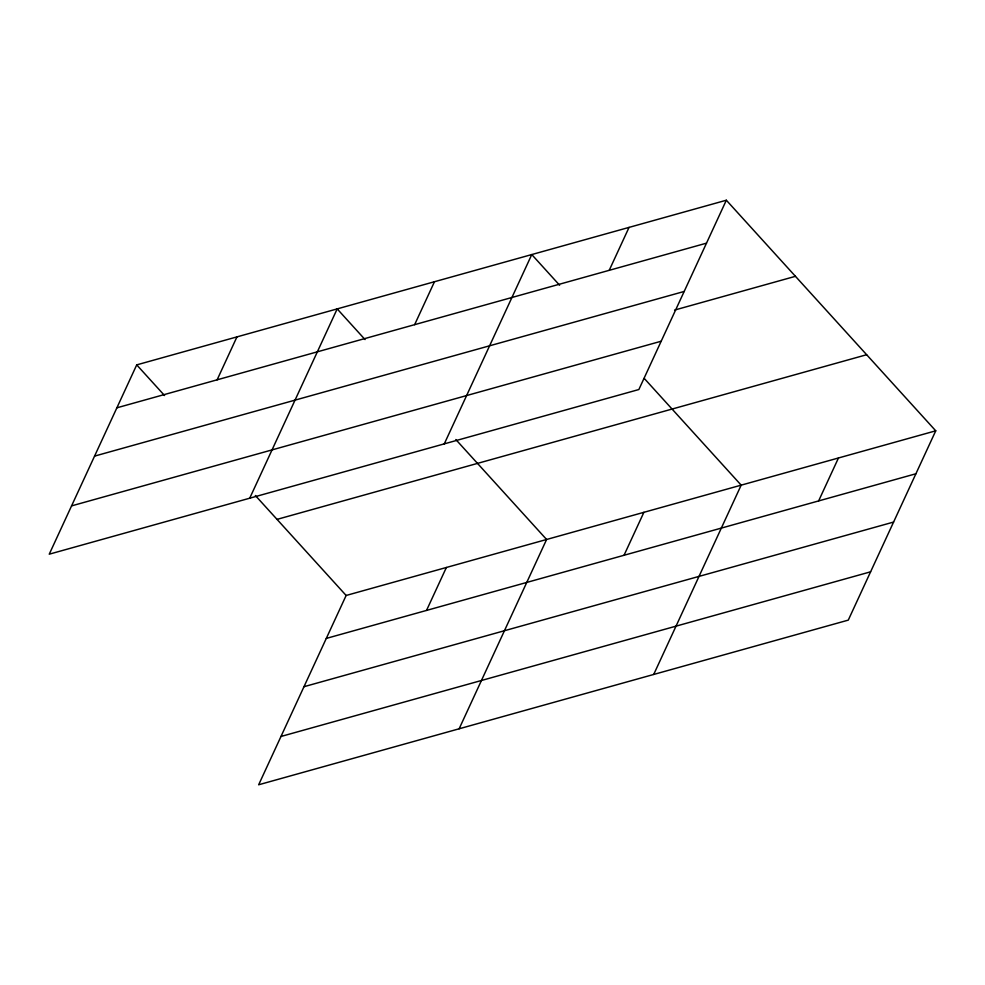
<?xml version="1.0" encoding="UTF-8"?>
<svg xmlns="http://www.w3.org/2000/svg" width="985" height="985" viewBox="0 0 985 985"><rect width="100%" height="100%" fill="white"/><g stroke="black" fill="none" stroke-linecap="round" stroke-linejoin="round"><path stroke-width="1.48" d="M726.339 200.226L136.718 364.881L49.25 554.186L638.859 389.531L726.339 200.226L935.75 430.814L848.282 620.119L258.661 784.774L346.141 595.469L935.75 430.814M217.119 379.828L236.954 336.882M249.722 498.201L337.19 308.896L365.041 339.566M414.636 324.668L434.471 281.735M444.284 443.866L531.765 254.561L559.615 285.231M426.53 610.417L446.377 567.483M609.21 270.333L629.046 227.4M459.133 728.789L546.601 539.485L455.833 439.532M624.047 555.257L643.894 512.323M653.708 674.454L741.176 485.149L644.215 378.375M818.621 500.922L838.469 457.988M116.883 407.815L706.491 243.16M94.56 456.117L684.169 291.462M674.565 310.078L795.437 276.317M71.573 505.884L661.181 341.229M277.031 519.378L866.64 354.723M326.294 638.415L915.915 473.76M303.983 686.705L893.592 522.062M280.984 736.472L870.592 571.817M136.718 364.881L164.569 395.539M255.361 495.517L346.141 595.469"/></g></svg>
